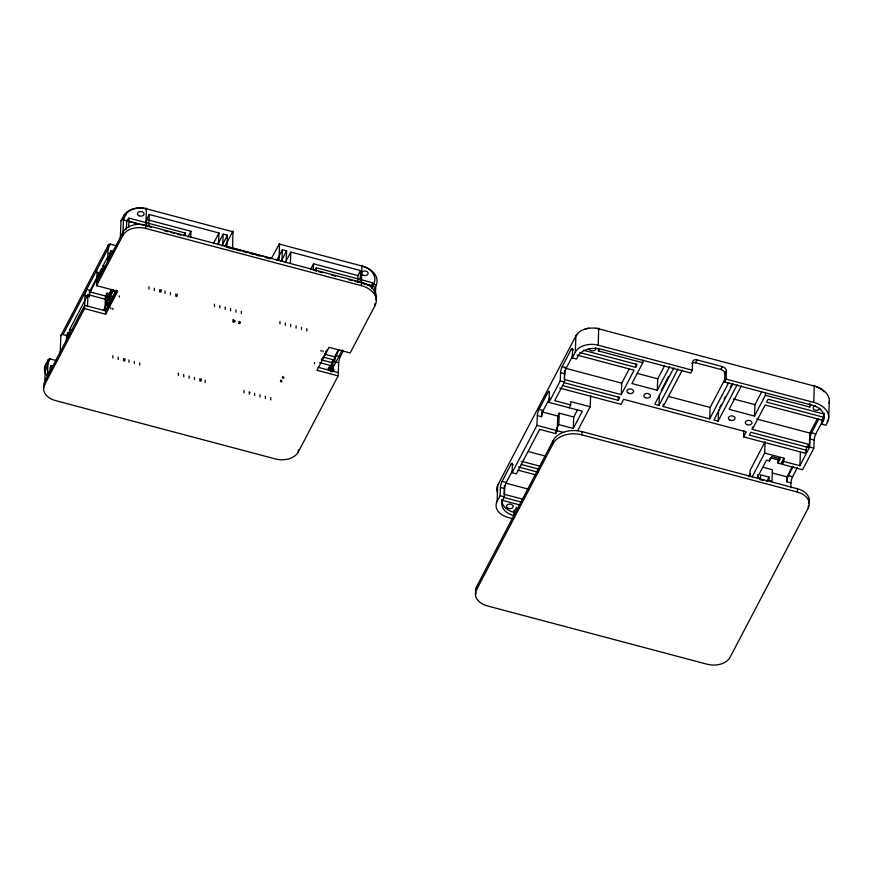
<?xml version="1.0" encoding="UTF-8"?>
<svg xmlns="http://www.w3.org/2000/svg" width="873" height="873" viewBox="0 0 873 873"><rect width="100%" height="100%" fill="white"/><g stroke="black" fill="none" stroke-linecap="round" stroke-linejoin="round"><path stroke-width="1.31" d="M314.531 363.823L314.542 362.633M235.077 320.697L234.466 322.159L233.2 321.875L233.233 319.627M343.307 350.979L340.295 356.719A4.485 1.015 -75.1 0 0 338.669 362.852L338.135 375.903L298.304 451.952A17.951 12.309 2.3 0 1 275.377 458.936L55.566 400.609A17.951 12.309 2.3 0 1 44.676 384.644L84.517 308.606L105.655 314.215L117.68 291.255L96.543 285.646L122.853 235.426A17.951 12.309 2.3 0 1 145.769 228.442L146.435 208.145L145.867 208.658A15.714 10.771 2.3 0 0 125.821 214.769A2.248 1.55 27.7 0 0 123.639 215.849L121.009 220.869L120.354 237.183M232.556 248.172L232.982 231.116L225.016 246L271.514 258.343L279.535 243.458L279.054 260.503M106.746 302.429L109.736 297.246L111.591 300.192L109.682 303.171L106.746 302.429L106.833 298.926L111.733 289.509M111.591 300.192L109.496 303.913L106.539 303.138L106.67 298.741L111.406 289.563M44.676 384.644L45.461 365.056L48.091 360.036A2.248 1.55 27.7 0 1 50.274 358.967L56.439 360.604M47.437 376.361L48.091 360.036M49.925 373.044L50.099 368.755A17.951 12.309 2.3 0 1 50.787 365.667L53.373 366.354M50.558 371.385L50.787 365.667M60.215 351.972L60.87 335.647L108.23 245.258A2.248 1.55 27.7 0 1 110.402 244.189L116.567 245.826M66.283 341.878L66.534 335.527L68.039 332.657L70.637 333.355M67.832 337.742L68.039 332.657M69.294 336.138L69.545 329.798L87.955 294.637L107.401 299.799M84.517 308.606L85.041 295.543A4.485 1.015 -75.1 0 1 86.678 289.41L90.901 290.534L99.926 273.314A4.485 1.015 -75.1 0 1 101.29 273.707L101.486 268.819L103.952 269.473M87.475 306.663L87.955 294.637M85.041 295.543L89.264 296.667L89.461 291.768L101.486 268.819M96.543 285.646L97.067 272.594A4.485 1.015 -75.1 0 0 95.692 272.19L101.29 273.707M102.774 271.285L102.992 265.949L107.881 256.618L110.467 257.306M104.88 310.712L105.48 296.023L106.975 293.153L109.605 293.852M107.575 261.573L108.23 245.258M107.619 262.969L107.881 256.618M105.655 314.215L105.786 310.941L116.546 290.403M103.516 310.319L106.517 304.579L106.975 293.153M109.125 260.099L109.387 253.748L110.882 250.878L113.479 251.566M110.685 255.953L110.882 250.878M122.853 235.426L123.639 215.849A17.951 12.309 2.3 0 1 146.555 208.854M126.356 229.326L126.705 220.76A17.951 12.309 2.3 0 1 129.018 218.108L185.24 233.026L185.141 235.568M128.647 227.384L129.018 218.108M146.337 225.845L146.588 219.494L149.218 214.474L218.959 232.982L218.501 244.407M149.218 214.474L148.759 225.9A17.951 12.309 2.3 0 0 143.608 225.092M190.718 237.62L190.969 231.28L146.588 219.494M222.735 245.531L223.193 234.106L227.417 235.23L226.958 246.655M281.914 261.234L282.372 249.809L286.595 250.933L286.137 262.358M290.36 263.482L290.829 252.057L360.571 270.565L360.113 281.99A17.951 12.309 2.3 0 1 365.612 284.26M298.304 451.952L298.391 449.77M313.298 270.15L313.56 263.81L357.941 275.584L360.571 270.565M316.124 271.612L316.277 267.804L372.498 282.721L372.269 288.428M329.907 370.785L330.125 365.438L319.66 362.666M331.249 371.92L331.631 362.568L333.126 359.698L324.058 357.297M332.646 371.723L333.126 359.698M338.669 362.852L334.435 361.728L334.632 356.839L338.429 349.582M357.69 281.935L357.941 275.584M338.135 375.903L317.008 370.294L329.034 347.345L350.171 352.954L374.975 305.605A22.447 15.387 2.3 0 0 361.357 285.646L362.011 265.359L361.455 265.861A20.199 13.848 2.3 0 1 373.709 283.823A2.248 1.55 27.7 0 1 375.761 286.017L375.434 294.081M371.691 288.657L371.811 285.809A17.951 12.309 2.3 0 0 372.498 282.721M374.462 292.248L374.626 288.177L375.761 286.017A22.447 15.387 2.3 0 0 362.142 266.069L279.022 243.993M374.975 305.605L375.063 303.422M808.343 505.86L808.256 508.031L730.09 657.249A17.951 12.309 2.3 0 1 707.163 664.233L487.352 605.906A17.951 12.309 2.3 0 1 476.462 589.941L476.593 586.678L553.264 440.33A22.447 15.387 2.3 0 1 581.909 431.589L797.496 488.804A17.951 12.309 2.3 0 1 808.867 503.721M513.226 518.758L507.999 517.373A17.951 12.309 2.3 0 1 497.108 501.408L497.763 485.093L575.929 335.876A2.248 1.55 27.7 0 1 577.533 334.708M497.108 501.408L500.109 495.668L500.436 487.505A4.485 1.015 -75.1 0 1 502.073 481.372L511.098 464.163L513.204 464.72M516.489 507.344L513.859 512.364A17.951 12.309 2.3 0 1 501.931 500.207L501.964 499.498M504.452 485.355L504.092 494.249L523.549 499.411M513.946 510.214L513.728 515.627A17.951 12.309 2.3 0 1 502.837 499.662L504.343 496.792L504.67 488.629A4.485 1.015 -75.1 0 1 506.296 482.496L512.92 469.87M577.359 410.135L573.747 417.021L559.277 413.18L557.771 416.05L557.181 430.738L555.675 433.608L539.667 429.352L516.369 473.832L512.135 472.708L512.462 464.556A4.485 1.015 -75.1 0 0 511.098 464.163M512.135 472.708L536.939 425.369L537.332 415.57A4.485 1.015 -75.1 0 1 538.968 409.437L547.993 392.228A4.485 1.015 -75.1 0 1 549.368 392.621L548.975 402.409L582.313 411.227L573.288 428.447L558.818 424.605L556.308 429.385M537.332 415.57L541.566 416.694L541.762 411.805L557.771 416.05M476.462 589.941L553.133 443.593L553.264 440.33M555.675 433.608L555.763 431.426M548.975 402.409L560.248 380.89L560.575 372.727A4.485 1.015 -75.1 0 1 562.212 366.595L571.226 349.375L573.343 349.942M558.818 424.605L559.277 413.18M564.58 370.578L564.231 379.46L621.292 394.607L634.071 370.217L577.009 355.071M590.65 395.36L590.192 406.785L570.844 401.645L570.713 404.908L554.704 400.663L564.471 382.014L564.798 373.851A4.485 1.015 -75.1 0 1 566.435 367.719L573.048 355.093M827.484 420.197L827.397 422.368L825.902 425.238L821.668 424.114L823.174 421.244A17.951 12.309 2.3 0 0 812.283 405.279L724.568 382.003L726.074 379.133L726.401 370.97A4.485 3.11 27.7 0 0 722.298 366.595L696.938 359.862A4.485 3.11 27.7 0 0 692.584 362L692.256 370.163L690.75 373.033L600.93 349.189A17.951 12.309 2.3 0 0 578.002 356.184L576.496 359.054L572.273 357.93L572.601 349.767A4.485 1.015 -75.1 0 0 571.226 349.375M572.273 357.93L575.274 352.19L575.929 335.876A17.951 12.309 2.3 0 1 598.856 328.881L814.433 386.095A22.447 15.387 2.3 0 1 829.066 403.348M573.288 428.447L573.747 417.021M553.133 443.593A22.447 15.387 2.3 0 1 581.778 434.852L581.909 431.589M575.274 352.19A17.951 12.309 2.3 0 1 598.201 345.206L598.725 328.172L598.169 328.685A15.714 10.771 2.3 0 0 595.91 328.215M642.91 360.189L642.812 362.731L598.42 350.946L598.529 348.414M562.518 385.55L618.291 400.347L618.444 396.538M621.292 394.607L621.751 383.182L629.051 369.246M579.836 352.55L635.577 367.347L635.73 363.539M642.812 362.731L631.91 383.531L657.271 390.264L657.729 378.838L664.495 365.929M673.803 367.904L654.739 404.297L658.962 405.421L659.366 395.262M728.748 382.494L709.684 418.876L663.185 406.545L663.294 404.003M709.684 418.876L710.142 407.462L724.906 379.286M732.982 383.607L713.918 420L718.141 421.124L718.599 409.699M724.568 382.003L724.896 373.84L726.401 370.97M806.543 446.452L806.39 450.261L804.884 453.131L743.6 436.871L743.851 430.52M749.82 476.691L750.071 470.351L765.108 441.651L764.65 453.076L752.122 476.985M750.005 476.167L750.103 473.624L748.859 476.014M817.161 419.16L809.86 433.106L809.402 444.521L752.33 429.385L752.439 426.842M741.428 385.855L729.13 409.339L754.49 416.061L754.949 404.636L761.616 391.922M763.209 467.295L772.419 469.739L771.961 481.165L768.949 480.368L769.08 477.105L760.634 474.857L760.503 478.12L757.491 477.324L757.589 474.792M754.49 416.061L765.392 395.262L765.501 392.719M757.491 477.324L766.505 460.104L769.517 460.911L769.604 458.729M764.65 453.076L783.987 458.216L780.986 463.945L777.974 463.148L778.105 459.885L779.229 457.736M821.842 422.423L815.829 433.903A4.485 1.015 -75.1 0 0 814.193 440.036L813.865 448.198L802.593 469.718L782.361 464.349L782.492 461.075M782.361 464.349L783.856 461.479L783.987 458.216M790.763 487.778L790.96 482.878L786.737 481.754L786.933 476.865L791.997 467.197M808.256 508.031A17.951 12.309 2.3 0 0 797.365 492.066L797.496 488.804M783.856 461.479L799.875 465.724L800.41 452.367M806.39 450.261L749.329 435.125L750.824 432.255L807.896 447.391L807.994 444.859M765.392 395.262L809.773 407.036L809.926 403.228M799.875 465.724L809.642 447.074L809.969 438.912A4.485 1.015 -75.1 0 1 811.606 432.779L818.819 419.007M827.397 422.368A22.447 15.387 2.3 0 0 813.778 402.409L814.313 385.386L813.756 385.899A20.199 13.848 2.3 0 1 824.134 391.857M821.668 424.114L821.831 420.033M823.174 421.244L823.785 413.682M823.643 417.261L766.614 402.126L768.12 399.256L824.341 414.173L824.363 413.453M829.35 401.133L828.652 418.2M110.806 308.933L110.871 307.754M124.741 361.084L125.025 358.672M160.828 292.215L161.112 289.803M176.924 296.493L177.219 294.081M200.997 381.326L201.281 378.915M240.14 322.857L239.835 323.588L238.569 323.305L240.446 322.126M113.85 295.871L115.814 291.276L112.944 290.96L109.747 297.224L113.85 295.871L115.651 291.8L112.781 290.873L109.747 297.224M326.557 350.859L324.527 355.071L327.211 349.778M823.326 417.938L822.18 420.131L765.108 404.996L752.33 429.385M48.08 376.7A17.951 12.309 2.3 0 1 45.461 365.056A2.248 1.55 27.7 0 1 47.644 363.986L50.274 358.967M60.87 335.647A2.248 1.55 27.7 0 1 63.052 334.577L110.402 244.189M121.009 220.869A2.248 1.55 27.7 0 1 123.18 219.8L125.821 214.769M96.674 282.383L122.984 232.163A17.951 12.309 2.3 0 1 145.9 225.169L361.487 282.383A22.447 15.387 2.3 0 1 376.121 299.635M107.826 299.472L112.999 289.618M112.955 290.633L107.794 300.498L110.205 301.109M105.415 310.81L116.142 290.316M105.306 313.418L117.309 290.513M183.734 235.896L185.24 233.026M187.946 237.052L190.969 231.28M213.427 243.556L218.959 232.982M217.661 244.669L223.193 234.106M221.884 245.793L227.417 235.23M276.839 260.372L282.372 249.809M281.062 261.496L286.595 250.933M285.285 262.62L290.829 252.057M310.526 269.582L313.56 263.81M314.771 270.674L316.277 267.804M321.657 359.851L322.923 357.439M329.612 369.421A4.485 1.015 -75.1 0 0 328.248 369.028L330.125 365.438M328.434 370.25L339.073 349.855M374.626 288.177A2.248 1.55 27.7 0 0 372.585 285.984L373.709 283.823M330.911 371.614L342.281 349.92M541.566 416.694A4.485 1.015 -75.1 0 1 543.202 410.561L549.815 397.935M598.42 350.946L599.478 348.938M569.207 407.778L570.713 404.908M577.653 430.695L590.192 406.785M618.291 400.347L619.786 397.477L564.023 382.68M635.577 367.347L637.083 364.478L583.47 350.248M657.271 390.264L669.569 366.791M661.265 390.471L668.642 376.383M658.962 405.421L678.026 369.028M663.185 406.545L682.25 370.152M691.842 363.266A4.485 3.11 27.7 0 1 695.432 362.731L696.938 359.862M724.896 373.84A4.485 3.11 27.7 0 0 720.792 369.454L722.298 366.595M719.832 407.353L721.054 405.007M724.132 399.136L725.365 396.789M730.286 387.394L731.509 385.048M718.141 421.124L737.205 384.731M743.6 436.871L746.229 431.851L623.638 399.31L621.009 404.341L559.713 388.07M769.517 460.911L771.776 456.601L780.233 458.849L777.974 463.148M766.832 481.405L769.08 477.105M809.773 407.036L810.831 405.028M786.737 481.754A4.485 1.015 -75.1 0 1 788.374 475.621L793.175 466.444M790.96 482.878A4.485 1.015 -75.1 0 1 792.597 476.745L797.409 467.568M807.896 447.391L809.402 444.521M322.606 358.628L323.883 356.271M106.539 303.138L109.736 297.246M233.2 321.875L233.68 321.002L234.772 321.439M321.526 360.243L323.916 356.119M282.808 377.223L282.306 377.889L283.572 378.271L283.976 377.387L282.808 377.223L282.699 376.372M280.899 380.868L280.397 381.534L281.663 381.905L282.066 381.021L280.899 380.868L280.79 380.017M109.256 299.144L106.67 298.741L109.125 299.603M145.867 208.658L233.211 231.847M695.432 362.731L720.792 369.454M598.201 345.206L692.256 370.163M726.074 379.133L813.778 402.409M123.18 219.8L137.978 223.717M226.271 247.157L234.019 249.22M236.605 249.896L240.479 250.933M243.065 251.61L246.939 252.646M249.514 253.334L253.388 254.359M255.975 255.047L259.848 256.073M266.309 257.786L270.183 258.812M372.585 285.984L361.487 283.038L371.811 285.809M126.705 220.76L144.853 225.572M147.439 226.26L151.335 227.296M164.299 230.734L168.183 231.771M170.77 232.458L174.665 233.484M177.252 234.171L181.148 235.208M318.667 271.699L322.552 272.736M331.631 275.137L335.516 276.174M348.48 279.611L352.365 280.648M354.962 281.335L358.847 282.361M145.769 228.442L361.357 285.646M637.443 373.458L657.729 378.838M733.396 398.917L754.949 404.636M562.212 366.595L566.435 367.719M811.606 432.779L815.829 433.903M564.689 368.035L621.751 383.182M756.684 418.985L809.86 433.106M668.816 396.484L710.142 407.462M560.575 372.727L564.798 373.851M809.969 438.912L814.193 440.036M109.387 253.748L111.973 254.436M560.248 380.89L564.471 382.014M809.642 447.074L813.865 448.198M102.992 265.949L105.589 266.636M770.859 457.965L778.105 459.885M340.295 356.719L336.072 355.595A4.485 1.015 -75.1 0 0 334.435 361.728M538.968 409.437L543.202 410.561M788.374 475.621L792.597 476.745M89.461 291.768L105.48 296.023M324.778 354.22L334.632 356.839M772.147 472.937L786.933 476.865M321.22 359.807L331.631 362.568M106.517 304.579L109.147 305.277M759.586 479.484L763.209 480.445M581.778 434.852L797.365 492.066M328.248 369.028L333.846 370.545A4.485 1.015 -75.1 0 0 332.471 370.152M106.146 311.017L84.648 305.332L44.807 381.381A17.951 12.309 2.3 0 0 43.934 387.154M318.034 367.271L338.266 372.64M536.939 425.369L563.707 432.441M69.545 329.798L72.132 330.485M528.361 451.548L545.319 456.055M63.052 334.577L69.218 336.214M521.377 461.25L539.634 466.095M521.181 464.458L539.328 469.281M518.376 466.979L537.833 472.151M518.169 470.198L535.029 474.672M502.073 481.372L506.296 482.496M505.849 483.162L529.191 489.36M500.436 487.505L504.67 488.629M500.109 495.668L504.343 496.792M503.917 497.468L522.065 502.281M501.931 500.207L520.243 505.063M322.945 350.728L323.119 351.917M109.54 301.872L109.682 303.171M119.263 295.849L119.383 297.06M112.792 308.256L112.868 309.522M306.794 328.706L306.86 331.042M301.425 327.288L301.491 329.623M296.056 325.858L296.122 328.193M290.687 324.44L290.753 326.764M285.318 323.01L285.384 325.345M279.949 321.591L280.015 323.916M270.706 397.575L270.772 399.91M265.337 396.156L265.403 398.492M259.968 394.727L260.034 397.062M254.6 393.308L254.665 395.633M249.242 391.879L249.296 394.214M243.873 390.46L243.938 392.785M241.275 311.323L241.341 313.658M235.906 309.904L235.972 312.228M230.537 308.475L230.603 310.81M225.169 307.045L225.234 309.38M219.8 305.626L219.865 307.962M214.431 304.197L214.496 306.532M205.188 380.192L205.253 382.527M199.819 378.773L199.884 381.097M194.45 377.343L194.515 379.679M189.081 375.914L189.146 378.249M183.712 374.495L183.777 376.83M178.343 373.066L178.408 375.401M175.746 293.939L175.811 296.263M170.388 292.51L170.442 294.845M165.019 291.091L165.084 293.415M159.65 289.661L159.715 291.997M154.281 288.243L154.346 290.567M148.912 286.813L148.977 289.149M139.669 362.808L139.735 365.132M134.3 361.378L134.366 363.714M128.931 359.96L128.997 362.284M123.562 358.53L123.628 360.865M118.193 357.112L118.259 359.436M112.824 355.682L112.89 358.017M321.046 350.226L321.046 351.328M49.095 373.317A15.714 10.771 2.3 0 1 47.644 363.986M89.264 296.667A4.485 1.015 -75.1 0 1 90.901 290.534M160.894 290.262A1.146 0.786 2.3 0 1 160.556 290.305M201.27 379.297A1.146 0.786 2.3 0 1 200.725 379.417M250.147 392.523A1.146 0.786 2.3 0 1 249.482 392.403M234.335 320.347A1.342 0.928 2.3 0 1 233.036 319.965M239.704 321.777A1.342 0.928 2.3 0 1 238.907 321.679M824.319 413.333A17.951 12.309 2.3 0 1 824.341 414.173M497.228 492.099A17.951 12.309 2.3 0 1 497.763 485.093A2.248 1.55 27.7 0 1 498.963 483.937M584.626 329.394A15.714 10.771 2.3 0 1 588.926 328.215M595.637 347.847A3.361 2.313 2.3 0 1 593.247 350.815A3.361 2.313 2.3 0 1 589.122 348.796M819.856 408.226A3.361 2.313 2.3 0 1 816.615 410.31A3.361 2.313 2.3 0 1 813.167 408.248A3.361 2.313 2.3 0 1 815.698 405.738M476.058 593.695A17.951 12.309 2.3 0 1 476.593 586.678M138.894 215.718A3.361 2.313 2.3 0 0 144.11 214.049A3.361 2.313 2.3 0 0 139.254 211.735A3.361 2.313 2.3 0 0 138.894 215.718M362.928 275.17A3.361 2.313 2.3 0 0 368.144 273.5A3.361 2.313 2.3 0 0 363.288 271.187A3.361 2.313 2.3 0 0 362.928 275.17M729.85 420.077A3.361 2.313 2.3 0 0 735.077 418.407A3.361 2.313 2.3 0 0 730.221 416.094A3.361 2.313 2.3 0 0 729.85 420.077M645.311 397.641A3.361 2.313 2.3 0 0 650.527 395.971A3.361 2.313 2.3 0 0 645.682 393.658A3.361 2.313 2.3 0 0 645.311 397.641M507.911 508.261A3.361 2.313 2.3 0 0 513.138 506.591A3.361 2.313 2.3 0 0 508.282 504.278A3.361 2.313 2.3 0 0 507.911 508.261M628.407 393.156A3.361 2.313 2.3 0 0 633.623 391.486A3.361 2.313 2.3 0 0 628.767 389.172A3.361 2.313 2.3 0 0 628.407 393.156M746.764 424.562A3.361 2.313 2.3 0 0 751.98 422.892A3.361 2.313 2.3 0 0 747.124 420.579A3.361 2.313 2.3 0 0 746.764 424.562"/></g></svg>
